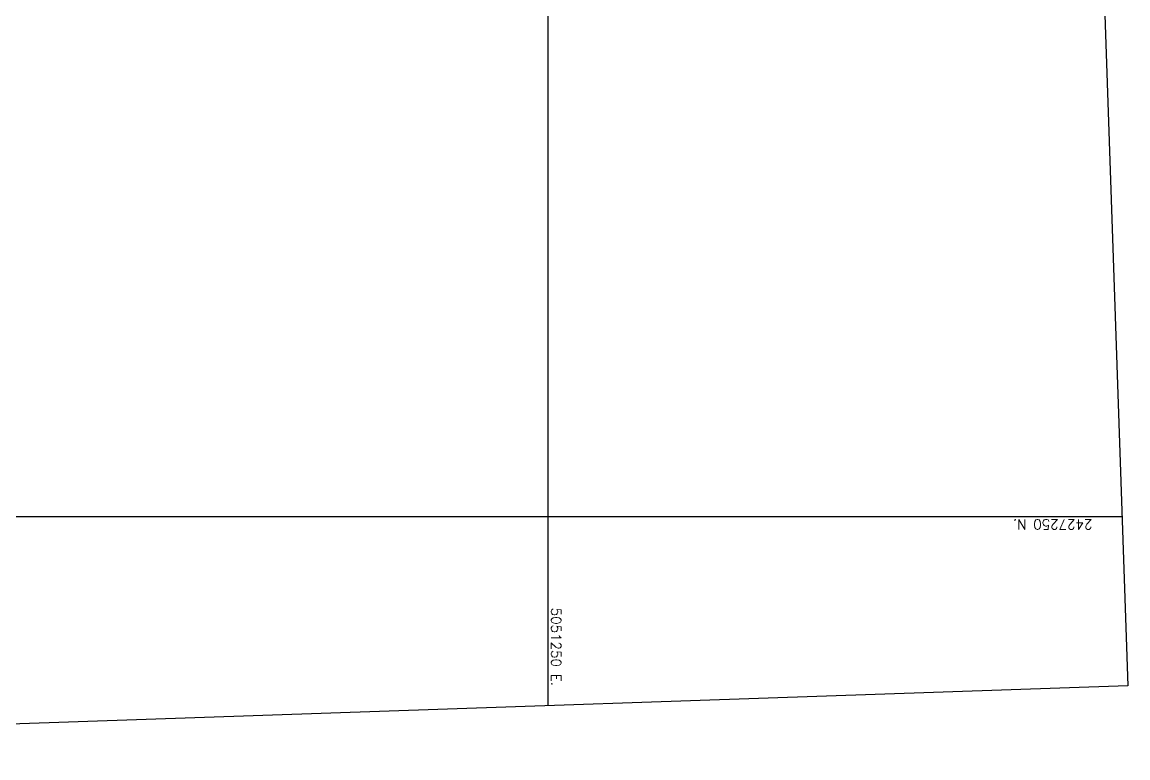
# Model space of a CAD drawing. Header units: metres. Extents: x 5050567 to 5051779, y 2427177 to 2427777.
# Drawn here: x 5051207.4 to 5051297, y 2427230.4 to 2427290 of the extents above; entities that cross this region are included whole.
import ezdxf
from ezdxf.enums import TextEntityAlignment as Align

# ---------------------------------------------------------------- set-up
doc = ezdxf.new("R2010")
doc.units = ezdxf.units.M
doc.layers.add('GEN-COORD-IMPAR', color=8, linetype='Continuous')
doc.styles.add('CORDENADAS', font='romans.shx')

msp = doc.modelspace()

# ---------------------------------------------------------------- linework, layer by layer
at = {"layer": 'GEN-COORD-IMPAR', "linetype": 'Continuous'}
for p, q in [((5051250, 2427234.672), (5051250, 2427668.409)), ((5051126.137, 2427250), (5051296.51, 2427250))]:
    msp.add_line(p, q, dxfattribs=at)
msp.add_lwpolyline([(5051126.807, 2427230.448), (5051111.953, 2427663.676), (5051282.126, 2427669.511), (5051296.98, 2427236.283)], close=True, dxfattribs=at)

# ---------------------------------------------------------------- texts
at = {"layer": 'GEN-COORD-IMPAR', "style": 'CORDENADAS'}
msp.add_text('2427250 N.', height=0.8, rotation=180, dxfattribs=at).set_placement((5051294.11, 2427249.76))
msp.add_text('5051250 E.', height=0.8, rotation=270, dxfattribs=at).set_placement((5051250.24, 2427236.272), align=Align.RIGHT)

doc.saveas('drawing.dxf')
